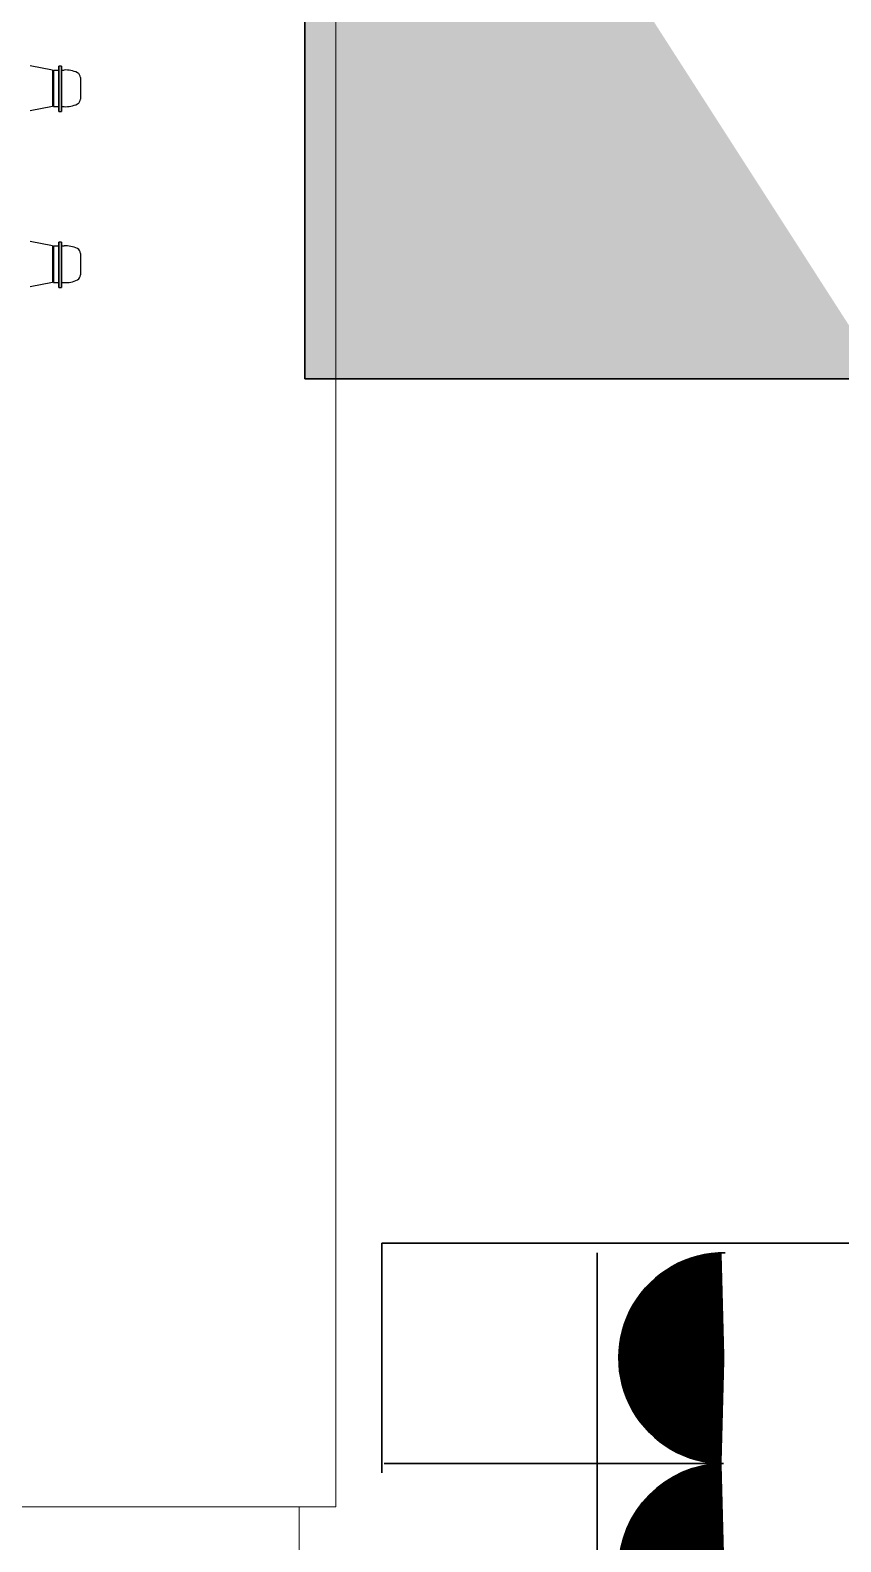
# Model space of a CAD drawing. Extents: x -1439 to 34962, y -872 to 8330.
# Drawn here: x 16808.2 to 16852.4, y 3255.1 to 3337.6 of the extents above; entities that cross this region are included whole.
import ezdxf

# ---------------------------------------------------------------- set-up
doc = ezdxf.new("R2010")
doc.units = 0
doc.linetypes.add('HIDDEN', pattern=[0.375, 0.25, -0.125])
for name, color, linetype, lineweight in [('06D', 9, 'Continuous', 9), ('10', 9, 'Continuous', 9), ('14', 9, 'Continuous', 9), ('E-AYDINLATMA VE PRİZ PANOSU', 7, 'Continuous', 30), ('E-KABLO', 7, 'Continuous', 30), ('E-ÇİFTLİ UPS PRİZ', 7, 'Continuous', 30)]:
    doc.layers.add(name, color=color, linetype=linetype, lineweight=lineweight)

# ---------------------------------------------------------------- blocks, each defined once
blk = doc.blocks.new('ciftkanatdograma_pr2')
at = {"layer": '06D', "lineweight": 25, "ltscale": 0.5}
for p, q in [((-81.136, -8.536), (-81.37, -7.32)), ((-79.136, -8.536), (-78.903, -7.32)), ((-71.532, -8.536), (-71.765, -7.32)), ((-69.532, -8.536), (-69.298, -7.32)), ((-81.407, -8.88), (-78.93, -8.88)), ((-81.407, -8.88, 0), (-78.93, -8.88, 0)), ((-78.93, -9.03), (-81.407, -9.03)), ((-78.93, -9.03, 0), (-81.407, -9.03, 0)), ((-79.136, -8.536), (-81.136, -8.536)), ((-81.136, -8.584), (-81.136, -8.88)), ((-79.136, -8.584), (-81.136, -8.584)), ((-81.136, -8.584, 0), (-81.136, -8.88, 0)), ((-79.136, -8.584, 0), (-81.136, -8.584, 0)), ((-81.136, -9.03), (-81.136, -9.173)), ((-81.136, -9.03, 0), (-81.136, -9.173, 0)), ((-79.136, -8.584), (-79.136, -8.88)), ((-79.136, -8.584, 0), (-79.136, -8.88, 0)), ((-79.136, -9.03), (-79.136, -9.173)), ((-79.136, -9.03, 0), (-79.136, -9.173, 0)), ((-71.803, -8.88), (-69.325, -8.88)), ((-71.803, -8.88, 0), (-69.325, -8.88, 0)), ((-69.325, -9.03), (-71.803, -9.03)), ((-69.325, -9.03, 0), (-71.803, -9.03, 0)), ((-69.532, -8.536), (-71.532, -8.536)), ((-71.532, -8.584), (-71.532, -8.88)), ((-69.532, -8.584), (-71.532, -8.584)), ((-71.532, -8.584, 0), (-71.532, -8.88, 0)), ((-69.532, -8.584, 0), (-71.532, -8.584, 0)), ((-71.532, -9.03), (-71.532, -9.173)), ((-71.532, -9.03, 0), (-71.532, -9.173, 0)), ((-69.532, -8.584), (-69.532, -8.88)), ((-69.532, -8.584, 0), (-69.532, -8.88, 0)), ((-69.532, -9.03), (-69.532, -9.173)), ((-69.532, -9.03, 0), (-69.532, -9.173, 0)), ((-79.55, -10.061, 0), (-80.722, -10.061, 0)), ((-69.946, -10.061, 0), (-71.118, -10.061, 0))]:
    blk.add_line(p, q, dxfattribs=at)
at = {"layer": '06D', "lineweight": 25, "ltscale": 0.5, "elevation": 0}
for points in [[(-78.93, -8.88), (-81.407, -8.88), (-81.407, -9.03), (-78.93, -9.03)], [(-69.325, -8.88), (-71.803, -8.88), (-71.803, -9.03), (-69.325, -9.03)]]:
    blk.add_lwpolyline(points, close=True, dxfattribs=at)
at = {"layer": '06D'}
blk.add_lwpolyline([(-1.997, -22), (-1.997, -24), (-148, -24), (-148, -22)], dxfattribs=at)
at = {"layer": '06D', "lineweight": 25, "ltscale": 0.5}
for centre, radius, start, end in [((-79.743, -9.268, 0), 1.396, 176.09739, 206.73977), ((-80.722, -9.761, 0), 0.3, 206.73977, 270), ((-79.55, -9.761, 0), 0.3, 270, 333.26023), ((-80.529, -9.268, 0), 1.396, 333.26023, 3.90261), ((-70.139, -9.268, 0), 1.396, 176.09739, 206.73977), ((-71.118, -9.761, 0), 0.3, 206.73977, 270), ((-69.946, -9.761, 0), 0.3, 270, 333.26023), ((-70.925, -9.268, 0), 1.396, 333.26023, 3.90261)]:
    blk.add_arc(centre, radius, start, end, dxfattribs=at)
blk = doc.blocks.new('100_AYDINLATMA VE PRİZ PANOSU')
at = {"layer": 'E-AYDINLATMA VE PRİZ PANOSU', "color": 4}
for p, q in [((-3.072, 3.948), (3.072, 3.948)), ((-3.072, 0), (-3.072, 3.948)), ((3.072, 3.948), (3.072, 0)), ((3.072, 0), (-3.072, 0))]:
    blk.add_line(p, q, dxfattribs=at)
blk.add_solid([(3.072, 0), (-3.072, 0), (-3.072, 3.948)], dxfattribs=at)
blk = doc.blocks.new('100_ÇİFTLİ UPS PRİZ')
at = {"layer": 'E-ÇİFTLİ UPS PRİZ', "color": 4}
for p, q in [((0, 3.862), (0, 0)), ((-2.4, 2.425), (2.4, 2.425))]:
    blk.add_line(p, q, dxfattribs=at)
at = {"layer": 'E-ÇİFTLİ UPS PRİZ', "color": 4, "const_width": 1.2}
for points in [[(-1.8, 3.855, 0.97398), (-0.6, 3.855, 0.97398)], [(0.6, 3.855, 0.97398), (1.8, 3.855, 0.97398)]]:
    blk.add_lwpolyline(points, format="xyb", dxfattribs=at)
at = {"layer": 'E-ÇİFTLİ UPS PRİZ', "color": 4}
for centre, start, end in [((-1.2, 3.87), 179.6083, 359.6083), ((1.2, 3.87), 180.3917, 0.3917)]:
    blk.add_arc(centre, 1.2, start, end, dxfattribs=at)

msp = doc.modelspace()

# ---------------------------------------------------------------- linework, layer by layer
at = {"layer": '14'}
for points in [[(16804.838, 3257), (16822.838, 3257)], [(16882.838, 3127.5), (16882.838, 3194.5), (16822.838, 3194.5), (16822.838, 3257)]]:
    msp.add_lwpolyline(points, dxfattribs=at)
at = {"layer": 'E-KABLO', "color": 4, "ltscale": 40}
for p in [(16930.618, 3271.415), (16827.349, 3258.869)]:
    msp.add_line(p, (16827.349, 3271.415), dxfattribs=at)

# ---------------------------------------------------------------- block references
at = {"layer": '10', "linetype": 'HIDDEN', "rotation": 90}
msp.add_blockref('ciftkanatdograma_pr2', (16800.838, 3405), dxfattribs=at)
at = {"layer": 'E-AYDINLATMA VE PRİZ PANOSU', "xscale": -8, "yscale": 8, "zscale": 8, "rotation": 270}
msp.add_blockref('100_AYDINLATMA VE PRİZ PANOSU', (16823.154, 3343.177), dxfattribs=at)
at = {"layer": 'E-ÇİFTLİ UPS PRİZ', "xscale": -4.799999999999999, "yscale": 4.799999999999999, "zscale": 4.799999999999999, "rotation": 270}
msp.add_blockref('100_ÇİFTLİ UPS PRİZ', (16827.477, 3259.367), dxfattribs=at)

doc.saveas('drawing.dxf')
